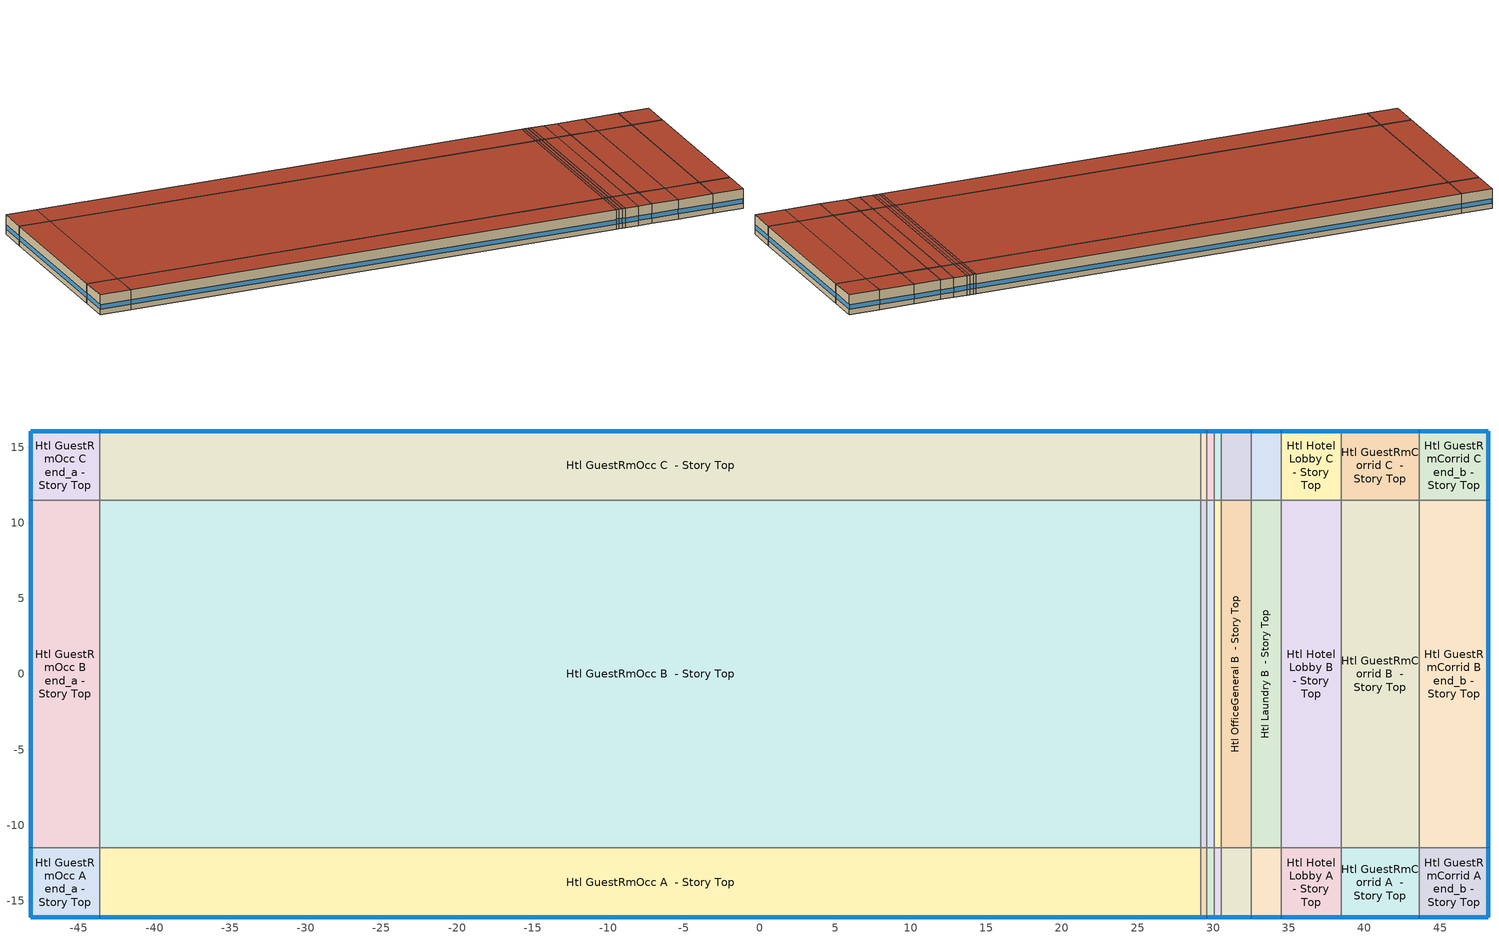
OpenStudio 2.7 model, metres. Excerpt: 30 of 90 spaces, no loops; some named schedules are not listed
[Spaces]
Htl GuestRmOcc A end_a - Story Top
 floor adiabatic (DEER Carpeted 6in Slab Floor): -48.2,-16.07 -48.2,-11.5 -43.63,-11.5 -43.63,-16.07 z14.48
 wall outside: -48.2,-11.5 -48.2,-16.07 -43.63,-16.07 z14.48:17.37
 wall to Htl GuestRmOcc B end_a - Story Top: -43.63,-11.5 -48.2,-11.5 z14.48:17.37
 wall to Htl GuestRmOcc A  - Story Top: -43.63,-16.07 -43.63,-11.5 z14.48:17.37
 window: -48.2,-11.52 -48.2,-16.04 / -48.18,-16.07 -43.66,-16.07 z15.24:15.91
 roof outside: -43.63,-16.07 -43.63,-11.5 -48.2,-11.5 -48.2,-16.07 z17.37
Htl GuestRmOcc B end_a - Story Top
 floor adiabatic (DEER Carpeted 6in Slab Floor): -48.2,-11.5 -48.2,11.5 -43.63,11.5 -43.63,-11.5 z14.48
 wall outside: -48.2,11.5 -48.2,-11.5 z14.48:17.37
 wall to Htl GuestRmOcc C end_a - Story Top: -43.63,11.5 -48.2,11.5 z14.48:17.37
 wall to Htl GuestRmOcc B  - Story Top: -43.63,-11.5 -43.63,11.5 z14.48:17.37
 window: -48.2,11.47 -48.2,-11.47 z15.24:15.91
 roof outside: -43.63,-11.5 -43.63,11.5 -48.2,11.5 -48.2,-11.5 z17.37
Htl GuestRmOcc C end_a - Story Top
 floor adiabatic (DEER Carpeted 6in Slab Floor): -48.2,11.5 -48.2,16.07 -43.63,16.07 -43.63,11.5 z14.48
 wall outside: -43.63,16.07 -48.2,16.07 -48.2,11.5 z14.48:17.37
 wall to Htl GuestRmOcc C  - Story Top: -43.63,11.5 -43.63,16.07 z14.48:17.37
 window: -43.66,16.07 -48.18,16.07 / -48.2,16.04 -48.2,11.52 z15.24:15.91
 roof outside: -43.63,11.5 -43.63,16.07 -48.2,16.07 -48.2,11.5 z17.37
Htl GuestRmOcc A  - Story Top
 floor adiabatic (DEER Carpeted 6in Slab Floor): -43.63,-16.07 -43.63,-11.5 29.19,-11.5 29.19,-16.07 z14.48
 wall outside: -43.63,-16.07 29.19,-16.07 z14.48:17.37
 wall to Htl GuestRmOcc B  - Story Top: 29.19,-11.5 -43.63,-11.5 z14.48:17.37
 wall to Htl Dining A  - Story Top: 29.19,-16.07 29.19,-11.5 z14.48:17.37
 window: -43.61,-16.07 29.17,-16.07 z15.24:15.91
 roof outside: 29.19,-16.07 29.19,-11.5 -43.63,-11.5 -43.63,-16.07 z17.37
Htl GuestRmOcc B  - Story Top
 floor adiabatic (DEER Carpeted 6in Slab Floor): -43.63,-11.5 -43.63,11.5 29.19,11.5 29.19,-11.5 z14.48
 wall to Htl GuestRmOcc C  - Story Top: 29.19,11.5 -43.63,11.5 z14.48:17.37
 wall to Htl Dining B  - Story Top: 29.19,-11.5 29.19,11.5 z14.48:17.37
 roof outside: 29.19,-11.5 29.19,11.5 -43.63,11.5 -43.63,-11.5 z17.37
Htl GuestRmOcc C  - Story Top
 floor adiabatic (DEER Carpeted 6in Slab Floor): -43.63,11.5 -43.63,16.07 29.19,16.07 29.19,11.5 z14.48
 wall outside: 29.19,16.07 -43.63,16.07 z14.48:17.37
 wall to Htl Dining C  - Story Top: 29.19,11.5 29.19,16.07 z14.48:17.37
 window: 29.17,16.07 -43.61,16.07 z15.24:15.91
 roof outside: 29.19,11.5 29.19,16.07 -43.63,16.07 -43.63,11.5 z17.37
Htl Dining A  - Story Top
 floor adiabatic (DEER Carpeted 6in Slab Floor): 29.19,-16.07 29.19,-11.5 29.58,-11.5 29.58,-16.07 z14.48
 wall outside: 29.19,-16.07 29.58,-16.07 z14.48:17.37
 wall to Htl Dining B  - Story Top: 29.58,-11.5 29.19,-11.5 z14.48:17.37
 wall to Htl BarCasino A  - Story Top: 29.58,-16.07 29.58,-11.5 z14.48:17.37
 window: 29.22,-16.07 29.55,-16.07 z15.24:16.01
 roof outside: 29.58,-16.07 29.58,-11.5 29.19,-11.5 29.19,-16.07 z17.37
Htl Dining B  - Story Top
 floor adiabatic (DEER Carpeted 6in Slab Floor): 29.19,-11.5 29.19,11.5 29.58,11.5 29.58,-11.5 z14.48
 wall to Htl Dining C  - Story Top: 29.58,11.5 29.19,11.5 z14.48:17.37
 wall to Htl BarCasino B  - Story Top: 29.58,-11.5 29.58,11.5 z14.48:17.37
 roof outside: 29.58,-11.5 29.58,11.5 29.19,11.5 29.19,-11.5 z17.37
Htl Dining C  - Story Top
 floor adiabatic (DEER Carpeted 6in Slab Floor): 29.19,11.5 29.19,16.07 29.58,16.07 29.58,11.5 z14.48
 wall outside: 29.58,16.07 29.19,16.07 z14.48:17.37
 wall to Htl BarCasino C  - Story Top: 29.58,11.5 29.58,16.07 z14.48:17.37
 window: 29.55,16.07 29.22,16.07 z15.24:16.01
 roof outside: 29.58,11.5 29.58,16.07 29.19,16.07 29.19,11.5 z17.37
Htl BarCasino A  - Story Top
 floor adiabatic (DEER Carpeted 6in Slab Floor): 29.58,-16.07 29.58,-11.5 30.06,-11.5 30.06,-16.07 z14.48
 wall outside: 29.58,-16.07 30.06,-16.07 z14.48:17.37
 wall to Htl BarCasino B  - Story Top: 30.06,-11.5 29.58,-11.5 z14.48:17.37
 wall to Htl Kitchen A  - Story Top: 30.06,-16.07 30.06,-11.5 z14.48:17.37
 window: 29.6,-16.07 30.03,-16.07 z15.24:15.98
 roof outside: 30.06,-16.07 30.06,-11.5 29.58,-11.5 29.58,-16.07 z17.37
Htl BarCasino B  - Story Top
 floor adiabatic (DEER Carpeted 6in Slab Floor): 29.58,-11.5 29.58,11.5 30.06,11.5 30.06,-11.5 z14.48
 wall to Htl BarCasino C  - Story Top: 30.06,11.5 29.58,11.5 z14.48:17.37
 wall to Htl Kitchen B  - Story Top: 30.06,-11.5 30.06,11.5 z14.48:17.37
 roof outside: 30.06,-11.5 30.06,11.5 29.58,11.5 29.58,-11.5 z17.37
Htl BarCasino C  - Story Top
 floor adiabatic (DEER Carpeted 6in Slab Floor): 29.58,11.5 29.58,16.07 30.06,16.07 30.06,11.5 z14.48
 wall outside: 30.06,16.07 29.58,16.07 z14.48:17.37
 wall to Htl Kitchen C  - Story Top: 30.06,11.5 30.06,16.07 z14.48:17.37
 window: 30.03,16.07 29.6,16.07 z15.24:15.98
 roof outside: 30.06,11.5 30.06,16.07 29.58,16.07 29.58,11.5 z17.37
Htl Kitchen A  - Story Top
 floor adiabatic (DEER Carpeted 6in Slab Floor): 30.06,-16.07 30.06,-11.5 30.54,-11.5 30.54,-16.07 z14.48
 wall outside: 30.06,-16.07 30.54,-16.07 z14.48:17.37
 wall to Htl Kitchen B  - Story Top: 30.54,-11.5 30.06,-11.5 z14.48:17.37
 wall to Htl OfficeGeneral A  - Story Top: 30.54,-16.07 30.54,-11.5 z14.48:17.37
 window: 30.08,-16.07 30.52,-16.07 z15.24:15.98
 roof outside: 30.54,-16.07 30.54,-11.5 30.06,-11.5 30.06,-16.07 z17.37
Htl Kitchen B  - Story Top
 floor adiabatic (DEER Carpeted 6in Slab Floor): 30.06,-11.5 30.06,11.5 30.54,11.5 30.54,-11.5 z14.48
 wall to Htl Kitchen C  - Story Top: 30.54,11.5 30.06,11.5 z14.48:17.37
 wall to Htl OfficeGeneral B  - Story Top: 30.54,-11.5 30.54,11.5 z14.48:17.37
 roof outside: 30.54,-11.5 30.54,11.5 30.06,11.5 30.06,-11.5 z17.37
Htl Kitchen C  - Story Top
 floor adiabatic (DEER Carpeted 6in Slab Floor): 30.06,11.5 30.06,16.07 30.54,16.07 30.54,11.5 z14.48
 wall outside: 30.54,16.07 30.06,16.07 z14.48:17.37
 wall to Htl OfficeGeneral C  - Story Top: 30.54,11.5 30.54,16.07 z14.48:17.37
 window: 30.52,16.07 30.08,16.07 z15.24:15.98
 roof outside: 30.54,11.5 30.54,16.07 30.06,16.07 30.06,11.5 z17.37
Htl OfficeGeneral A  - Story Top
 floor adiabatic (DEER Carpeted 6in Slab Floor): 30.54,-16.07 30.54,-11.5 32.52,-11.5 32.52,-16.07 z14.48
 wall outside: 30.54,-16.07 32.52,-16.07 z14.48:17.37
 wall to Htl OfficeGeneral B  - Story Top: 32.52,-11.5 30.54,-11.5 z14.48:17.37
 wall to Htl Laundry A  - Story Top: 32.52,-16.07 32.52,-11.5 z14.48:17.37
 window: 30.57,-16.07 32.49,-16.07 z15.24:15.92
 roof outside: 32.52,-16.07 32.52,-11.5 30.54,-11.5 30.54,-16.07 z17.37
Htl OfficeGeneral B  - Story Top
 floor adiabatic (DEER Carpeted 6in Slab Floor): 30.54,-11.5 30.54,11.5 32.52,11.5 32.52,-11.5 z14.48
 wall to Htl OfficeGeneral C  - Story Top: 32.52,11.5 30.54,11.5 z14.48:17.37
 wall to Htl Laundry B  - Story Top: 32.52,-11.5 32.52,11.5 z14.48:17.37
 roof outside: 32.52,-11.5 32.52,11.5 30.54,11.5 30.54,-11.5 z17.37
Htl OfficeGeneral C  - Story Top
 floor adiabatic (DEER Carpeted 6in Slab Floor): 30.54,11.5 30.54,16.07 32.52,16.07 32.52,11.5 z14.48
 wall outside: 32.52,16.07 30.54,16.07 z14.48:17.37
 wall to Htl Laundry C  - Story Top: 32.52,11.5 32.52,16.07 z14.48:17.37
 window: 32.49,16.07 30.57,16.07 z15.24:15.92
 roof outside: 32.52,11.5 32.52,16.07 30.54,16.07 30.54,11.5 z17.37
Htl Laundry A  - Story Top
 floor adiabatic (DEER Carpeted 6in Slab Floor): 32.52,-16.07 32.52,-11.5 34.49,-11.5 34.49,-16.07 z14.48
 wall outside: 32.52,-16.07 34.49,-16.07 z14.48:17.37
 wall to Htl Laundry B  - Story Top: 34.49,-11.5 32.52,-11.5 z14.48:17.37
 wall to Htl HotelLobby A  - Story Top: 34.49,-16.07 34.49,-11.5 z14.48:17.37
 window: 32.54,-16.07 34.47,-16.07 z15.24:15.92
 roof outside: 34.49,-16.07 34.49,-11.5 32.52,-11.5 32.52,-16.07 z17.37
Htl Laundry B  - Story Top
 floor adiabatic (DEER Carpeted 6in Slab Floor): 32.52,-11.5 32.52,11.5 34.49,11.5 34.49,-11.5 z14.48
 wall to Htl Laundry C  - Story Top: 34.49,11.5 32.52,11.5 z14.48:17.37
 wall to Htl HotelLobby B  - Story Top: 34.49,-11.5 34.49,11.5 z14.48:17.37
 roof outside: 34.49,-11.5 34.49,11.5 32.52,11.5 32.52,-11.5 z17.37
Htl Laundry C  - Story Top
 floor adiabatic (DEER Carpeted 6in Slab Floor): 32.52,11.5 32.52,16.07 34.49,16.07 34.49,11.5 z14.48
 wall outside: 34.49,16.07 32.52,16.07 z14.48:17.37
 wall to Htl HotelLobby C  - Story Top: 34.49,11.5 34.49,16.07 z14.48:17.37
 window: 34.47,16.07 32.54,16.07 z15.24:15.92
 roof outside: 34.49,11.5 34.49,16.07 32.52,16.07 32.52,11.5 z17.37
Htl HotelLobby A  - Story Top
 floor adiabatic (DEER Carpeted 6in Slab Floor): 34.49,-16.07 34.49,-11.5 38.46,-11.5 38.46,-16.07 z14.48
 wall outside: 34.49,-16.07 38.46,-16.07 z14.48:17.37
 wall to Htl HotelLobby B  - Story Top: 38.46,-11.5 34.49,-11.5 z14.48:17.37
 wall to Htl GuestRmCorrid A  - Story Top: 38.46,-16.07 38.46,-11.5 z14.48:17.37
 window: 34.52,-16.07 38.43,-16.07 z15.24:15.91
 roof outside: 38.46,-16.07 38.46,-11.5 34.49,-11.5 34.49,-16.07 z17.37
Htl HotelLobby B  - Story Top
 floor adiabatic (DEER Carpeted 6in Slab Floor): 34.49,-11.5 34.49,11.5 38.46,11.5 38.46,-11.5 z14.48
 wall to Htl HotelLobby C  - Story Top: 38.46,11.5 34.49,11.5 z14.48:17.37
 wall to Htl GuestRmCorrid B  - Story Top: 38.46,-11.5 38.46,11.5 z14.48:17.37
 roof outside: 38.46,-11.5 38.46,11.5 34.49,11.5 34.49,-11.5 z17.37
Htl HotelLobby C  - Story Top
 floor adiabatic (DEER Carpeted 6in Slab Floor): 34.49,11.5 34.49,16.07 38.46,16.07 38.46,11.5 z14.48
 wall outside: 38.46,16.07 34.49,16.07 z14.48:17.37
 wall to Htl GuestRmCorrid C  - Story Top: 38.46,11.5 38.46,16.07 z14.48:17.37
 window: 38.43,16.07 34.52,16.07 z15.24:15.91
 roof outside: 38.46,11.5 38.46,16.07 34.49,16.07 34.49,11.5 z17.37
Htl GuestRmCorrid A  - Story Top
 floor adiabatic (DEER Carpeted 6in Slab Floor): 38.46,-16.07 38.46,-11.5 43.63,-11.5 43.63,-16.07 z14.48
 wall outside: 38.46,-16.07 43.63,-16.07 z14.48:17.37
 wall to Htl GuestRmCorrid B  - Story Top: 43.63,-11.5 38.46,-11.5 z14.48:17.37
 wall to Htl GuestRmCorrid A end_b - Story Top: 43.63,-16.07 43.63,-11.5 z14.48:17.37
 window: 38.48,-16.07 43.61,-16.07 z15.24:15.91
 roof outside: 43.63,-16.07 43.63,-11.5 38.46,-11.5 38.46,-16.07 z17.37
Htl GuestRmCorrid B  - Story Top
 floor adiabatic (DEER Carpeted 6in Slab Floor): 38.46,-11.5 38.46,11.5 43.63,11.5 43.63,-11.5 z14.48
 wall to Htl GuestRmCorrid C  - Story Top: 43.63,11.5 38.46,11.5 z14.48:17.37
 wall to Htl GuestRmCorrid B end_b - Story Top: 43.63,-11.5 43.63,11.5 z14.48:17.37
 roof outside: 43.63,-11.5 43.63,11.5 38.46,11.5 38.46,-11.5 z17.37
Htl GuestRmCorrid C  - Story Top
 floor adiabatic (DEER Carpeted 6in Slab Floor): 38.46,11.5 38.46,16.07 43.63,16.07 43.63,11.5 z14.48
 wall outside: 43.63,16.07 38.46,16.07 z14.48:17.37
 wall to Htl GuestRmCorrid C end_b - Story Top: 43.63,11.5 43.63,16.07 z14.48:17.37
 window: 43.61,16.07 38.48,16.07 z15.24:15.91
 roof outside: 43.63,11.5 43.63,16.07 38.46,16.07 38.46,11.5 z17.37
Htl GuestRmCorrid A end_b - Story Top
 floor adiabatic (DEER Carpeted 6in Slab Floor): 43.63,-16.07 43.63,-11.5 48.2,-11.5 48.2,-16.07 z14.48
 wall outside: 43.63,-16.07 48.2,-16.07 48.2,-11.5 z14.48:17.37
 wall to Htl GuestRmCorrid B end_b - Story Top: 48.2,-11.5 43.63,-11.5 z14.48:17.37
 window: 48.2,-16.04 48.2,-11.52 / 43.66,-16.07 48.18,-16.07 z15.24:15.91
 roof outside: 48.2,-16.07 48.2,-11.5 43.63,-11.5 43.63,-16.07 z17.37
Htl GuestRmCorrid B end_b - Story Top
 floor adiabatic (DEER Carpeted 6in Slab Floor): 43.63,-11.5 43.63,11.5 48.2,11.5 48.2,-11.5 z14.48
 wall outside: 48.2,-11.5 48.2,11.5 z14.48:17.37
 wall to Htl GuestRmCorrid C end_b - Story Top: 48.2,11.5 43.63,11.5 z14.48:17.37
 window: 48.2,-11.47 48.2,11.47 z15.24:15.91
 roof outside: 48.2,-11.5 48.2,11.5 43.63,11.5 43.63,-11.5 z17.37
Htl GuestRmCorrid C end_b - Story Top
 floor adiabatic (DEER Carpeted 6in Slab Floor): 43.63,11.5 43.63,16.07 48.2,16.07 48.2,11.5 z14.48
 wall outside: 48.2,11.5 48.2,16.07 43.63,16.07 z14.48:17.37
 window: 48.18,16.07 43.66,16.07 / 48.2,11.52 48.2,16.04 z15.24:15.91
 roof outside: 48.2,11.5 48.2,16.07 43.63,16.07 43.63,11.5 z17.37
[Building]
DEER Pre-1975|Htl: Default Construction Set=Res DEER Pre-1975 - Htl - CEC T24-CEC6; Standards Building Type=Htl
[Site]
Site 1: Terrain=City
[ClimateZones]
Climate Zone Institution Name 1=CEC; Climate Zone Document Name 1=California Climate Zone Descriptions; Climate Zone Document Year 1=1995; Climate Zone Value 1=6; Climate Zone Institution Name 2=ASHRAE; Climate Zone Document Name 2=ANSI/ASHRAE Standard 169; Climate Zone Document Year 2=2006
[SizingPeriod:DesignDay] Barometric Pressure {Pa}=100977; Sky Clearness=0; Rain Indicator=0; Snow Indicator=0; Day of Month=21; Daylight Saving Time Indicator=0; Humidity Indicating Type=Wetbulb; Dry-Bulb Temperature Range Modifier Type=DefaultMultipliers
Name | Maximum Dry-Bulb Temperature {C} | Daily Dry-Bulb Temperature Range {deltaC} | Humidity Indicating Conditions at Maximum Dry-Bulb | Wind Speed {m/s} | Wind Direction {deg} | Month | Day Type | Solar Model Indicator | ASHRAE Taub | ASHRAE Taud
Houston Bush Intercontinental Ann Htg 99.6% Condns DB | -1.6 | 0 | -1.6 | 2.8 | 0 | 1 | WinterDesignDay | ASHRAEClearSky
Houston Bush Intercontinental Ann Clg .4% Condns DB=>MWB | 36 | 10.1 | 24.8 | 3.5 | 170 | 7 | SummerDesignDay | ASHRAETau | 0.499 | 1.97
[Site:GroundTemperature:BuildingSurface]
19.527, 19.502, 19.536, 19.598, 20.002, 21.64, 22.225, 22.375, 21.449, 20.121, 19.802, 19.633
[DefaultConstructionSet]
Res DEER Pre-1975 - Htl - CEC T24-CEC6: Default Exterior Surface Constructions=Default Surface Constructions 1; Default Interior Surface Constructions=Default Surface Constructions 2; Default Ground Contact Surface Constructions=Default Surface Constructions 3; Default Exterior SubSurface Constructions=Default Sub Surface Constructions 1; Default Interior SubSurface Constructions=Default Sub Surface Constructions 2; Interior Partition Construction=Typical Interior Partition
[DefaultSurfaceConstructions]
Name | Floor Construction | Wall Construction | Roof Ceiling Construction
Default Surface Constructions 1 | DEER Uncarpeted 6in Slab Floor | DEER Insulated Exterior Mass Wall R-3.51 | DEER Metal Framed Roof R-15.77
Default Surface Constructions 2 | DEER Carpeted 6in Slab Floor | Typical Interior Wall | DEER Carpeted 6in Slab Floor
Default Surface Constructions 3 | DEER Carpeted 6in Slab Floor | Typical Uninsulated Basement Mass Wall
[Construction]
DEER Uncarpeted 6in Slab Floor: Typical Insulation R-1.73, 6 in. Normalweight Concrete Floor
DEER Insulated Exterior Mass Wall R-3.51: 8 in. Concrete Block Wall, Typical Insulation R-1.73
DEER Metal Framed Roof R-15.77: Roof Membrane, Typical Insulation R-15.27, Metal Roof Surface
DEER Carpeted 6in Slab Floor: Typical Insulation, 6 in. Normalweight Concrete Floor, Typical Carpet Pad
Typical Interior Wall: G01 13mm gypsum board, G01 13mm gypsum board
Typical Uninsulated Basement Mass Wall: 8 in. Concrete Block Basement Wall
DEER Metal Framed Window U-1.23 SHGC 0.82: Simple Glazing U-1.23 SHGC 0.82
DEER Metal Framed Window U-1.23 SHGC 0.82 1: Simple Glazing U-1.23 SHGC 0.82 1
Typical Uninsulated Swinging Door: Typical Insulation
U 0.98 SHGC 0.68 Sgl Ref-B-H Clr 6mm: REF B CLEAR HI 6MM
Typical Insulated Metal Door: F08 Metal surface, Typical Insulation
DEER Skylight U-1.31 SHGC 0.61: Simple Glazing U-1.23 SHGC 0.61
Typical Interior Window: Clear 3mm
Typical Interior Door; Typical Interior Partition: G05 25mm wood
[Material:NoMass] Roughness=Smooth; Thermal Absorptance=0.9; Solar Absorptance=0.7
Name | Thermal Resistance {m2-K/W} | Visible Absorptance
Typical Insulation R-1.73 | 0.305336 | 0.7
Typical Insulation R-15.27 | 2.68843 | 0.7
Typical Insulation | 0.0282222 | 0.7
Typical Carpet Pad | 0.21648 | 0.8
[Material] Thermal Absorptance=0.9
Name | Roughness | Thickness {m} | Conductivity {W/m-K} | Density {kg/m3} | Specific Heat {J/kg-K} | Solar Absorptance | Visible Absorptance
6 in. Normalweight Concrete Floor | MediumRough | 0.1524 | 2.31 | 2322 | 832 | 0.7 | 0.7
8 in. Concrete Block Wall | MediumRough | 0.2032 | 0.72 | 800 | 832 | 0.7 | 0.7
Roof Membrane | VeryRough | 0.0095 | 0.16 | 1121.29 | 1460 | 0.7 | 0.7
Metal Roof Surface; F08 Metal surface | Smooth | 0.0008 | 45.28 | 7824 | 500 | 0.7 | 0.7
G01 13mm gypsum board | Smooth | 0.0127 | 0.160031 | 800.001 | 1090.73 | 0.7 | 0.5
8 in. Concrete Block Basement Wall | MediumRough | 0.2032 | 1.326 | 1842 | 912 | 0.7 | 0.7
G05 25mm wood | MediumSmooth | 0.0254 | 0.15 | 608 | 1630 | 0.5 | 0.5
[DefaultSubSurfaceConstructions]
Name | Fixed Window Construction | Operable Window Construction | Door Construction | Glass Door Construction | Overhead Door Construction | Skylight Construction | Tubular Daylight Dome Construction | Tubular Daylight Diffuser Construction
Default Sub Surface Constructions 1 | DEER Metal Framed Window U-1.23 SHGC 0.82 | DEER Metal Framed Window U-1.23 SHGC 0.82 1 | Typical Uninsulated Swinging Door | U 0.98 SHGC 0.68 Sgl Ref-B-H Clr 6mm | Typical Insulated Metal Door | DEER Skylight U-1.31 SHGC 0.61 | Typical Interior Window | Typical Interior Window
Default Sub Surface Constructions 2 | Typical Interior Window | Typical Interior Window | Typical Interior Door
[WindowMaterial:SimpleGlazingSystem] Visible Transmittance=0.25
Name | U-Factor {W/m2-K} | Solar Heat Gain Coefficient
Simple Glazing U-1.23 SHGC 0.82; Simple Glazing U-1.23 SHGC 0.82 1 | 6.98426 | 0.82
Simple Glazing U-1.23 SHGC 0.61 | 7 | 0.61
[WindowMaterial:Glazing] Optical Data Type=SpectralAverage; Infrared Transmittance at Normal Incidence=0; Front Side Infrared Hemispherical Emissivity=0.84; Conductivity {W/m-K}=0.9; Dirt Correction Factor for Solar and Visible Transmittance=1; Solar Diffusing=No
Name | Thickness {m} | Solar Transmittance at Normal Incidence | Front Side Solar Reflectance at Normal Incidence | Back Side Solar Reflectance at Normal Incidence | Visible Transmittance at Normal Incidence | Front Side Visible Reflectance at Normal Incidence | Back Side Visible Reflectance at Normal Incidence | Back Side Infrared Hemispherical Emissivity
REF B CLEAR HI 6MM | 0.006 | 0.24 | 0.16 | 0.32 | 0.3 | 0.16 | 0.29 | 0.6
Clear 3mm | 0.003 | 0.837 | 0.075 | 0.075 | 0.898 | 0.081 | 0.081 | 0.84
[SpaceType] Standards Building Type=Htl
Name | Default Schedule Set | Design Specification Outdoor Air Object | Standards Space Type
Htl Dining - DEER Pre-1975 | Htl Dining Schedule Set | Htl Dining Ventilation | Dining
Htl BarCasino - DEER Pre-1975 | Htl BarCasino Schedule Set | Htl BarCasino Ventilation | BarCasino
Htl HotelLobby - DEER Pre-1975 | Htl HotelLobby Schedule Set | Htl HotelLobby Ventilation | HotelLobby
Htl OfficeGeneral - DEER Pre-1975 | Htl OfficeGeneral Schedule Set | Htl OfficeGeneral Ventilation | OfficeGeneral
Htl GuestRmCorrid - DEER Pre-1975 | Htl GuestRmCorrid Schedule Set | Htl GuestRmCorrid Ventilation | GuestRmCorrid
Htl Laundry - DEER Pre-1975 | Htl Laundry Schedule Set | Htl Laundry Ventilation | Laundry
Htl GuestRmOcc - DEER Pre-1975 | Htl GuestRmOcc Schedule Set | Htl GuestRmOcc Ventilation | GuestRmOcc
Htl Kitchen - DEER Pre-1975 | Htl Kitchen Schedule Set | Htl Kitchen Ventilation | Kitchen
[BuildingStory]
Story Top: Nominal Z Coordinate {m}=14.478; Nominal Floor to Floor Height {m}=2.8956
[Space] Building Story=Story Top
Name | Space Type | Thermal Zone
Htl GuestRmOcc A end_a - Story Top | Htl GuestRmOcc - DEER Pre-1975 | Zone Htl GuestRmOcc A end_a - Story Top
Htl GuestRmOcc B end_a - Story Top | Htl GuestRmOcc - DEER Pre-1975 | Zone Htl GuestRmOcc B end_a - Story Top
Htl GuestRmOcc C end_a - Story Top | Htl GuestRmOcc - DEER Pre-1975 | Zone Htl GuestRmOcc C end_a - Story Top
Htl GuestRmOcc A  - Story Top | Htl GuestRmOcc - DEER Pre-1975 | Zone Htl GuestRmOcc A  - Story Top
Htl GuestRmOcc B  - Story Top | Htl GuestRmOcc - DEER Pre-1975 | Zone Htl GuestRmOcc B  - Story Top
Htl GuestRmOcc C  - Story Top | Htl GuestRmOcc - DEER Pre-1975 | Zone Htl GuestRmOcc C  - Story Top
Htl Dining A  - Story Top | Htl Dining - DEER Pre-1975 | Zone Htl Dining A  - Story Top
Htl Dining B  - Story Top | Htl Dining - DEER Pre-1975 | Zone Htl Dining B  - Story Top
Htl Dining C  - Story Top | Htl Dining - DEER Pre-1975 | Zone Htl Dining C  - Story Top
Htl BarCasino A  - Story Top | Htl BarCasino - DEER Pre-1975 | Zone Htl BarCasino A  - Story Top
Htl BarCasino B  - Story Top | Htl BarCasino - DEER Pre-1975 | Zone Htl BarCasino B  - Story Top
Htl BarCasino C  - Story Top | Htl BarCasino - DEER Pre-1975 | Zone Htl BarCasino C  - Story Top
Htl Kitchen A  - Story Top | Htl Kitchen - DEER Pre-1975 | Zone Htl Kitchen A  - Story Top
Htl Kitchen B  - Story Top | Htl Kitchen - DEER Pre-1975 | Zone Htl Kitchen B  - Story Top
Htl Kitchen C  - Story Top | Htl Kitchen - DEER Pre-1975 | Zone Htl Kitchen C  - Story Top
Htl OfficeGeneral A  - Story Top | Htl OfficeGeneral - DEER Pre-1975 | Zone Htl OfficeGeneral A  - Story Top
Htl OfficeGeneral B  - Story Top | Htl OfficeGeneral - DEER Pre-1975 | Zone Htl OfficeGeneral B  - Story Top
Htl OfficeGeneral C  - Story Top | Htl OfficeGeneral - DEER Pre-1975 | Zone Htl OfficeGeneral C  - Story Top
Htl Laundry A  - Story Top | Htl Laundry - DEER Pre-1975 | Zone Htl Laundry A  - Story Top
Htl Laundry B  - Story Top | Htl Laundry - DEER Pre-1975 | Zone Htl Laundry B  - Story Top
Htl Laundry C  - Story Top | Htl Laundry - DEER Pre-1975 | Zone Htl Laundry C  - Story Top
Htl HotelLobby A  - Story Top | Htl HotelLobby - DEER Pre-1975 | Zone Htl HotelLobby A  - Story Top
Htl HotelLobby B  - Story Top | Htl HotelLobby - DEER Pre-1975 | Zone Htl HotelLobby B  - Story Top
Htl HotelLobby C  - Story Top | Htl HotelLobby - DEER Pre-1975 | Zone Htl HotelLobby C  - Story Top
Htl GuestRmCorrid A  - Story Top | Htl GuestRmCorrid - DEER Pre-1975 | Zone Htl GuestRmCorrid A  - Story Top
Htl GuestRmCorrid B  - Story Top | Htl GuestRmCorrid - DEER Pre-1975 | Zone Htl GuestRmCorrid B  - Story Top
Htl GuestRmCorrid C  - Story Top | Htl GuestRmCorrid - DEER Pre-1975 | Zone Htl GuestRmCorrid C  - Story Top
Htl GuestRmCorrid A end_b - Story Top | Htl GuestRmCorrid - DEER Pre-1975 | Zone Htl GuestRmCorrid A end_b - Story Top
Htl GuestRmCorrid B end_b - Story Top | Htl GuestRmCorrid - DEER Pre-1975 | Zone Htl GuestRmCorrid B end_b - Story Top
Htl GuestRmCorrid C end_b - Story Top | Htl GuestRmCorrid - DEER Pre-1975 | Zone Htl GuestRmCorrid C end_b - Story Top
[ThermalZone] Multiplier=1; Use Ideal Air Loads=No
Name | Thermostat
Zone Htl GuestRmOcc A end_a - Story Top | Htl GuestRmOcc - DEER Pre-1975 Thermostat 6
Zone Htl GuestRmOcc B end_a - Story Top | Htl GuestRmOcc - DEER Pre-1975 Thermostat 14
Zone Htl GuestRmOcc C end_a - Story Top | Htl GuestRmOcc - DEER Pre-1975 Thermostat 15
Zone Htl GuestRmOcc A  - Story Top | Htl GuestRmOcc - DEER Pre-1975 Thermostat 16
Zone Htl GuestRmOcc B  - Story Top | Htl GuestRmOcc - DEER Pre-1975 Thermostat 13
Zone Htl GuestRmOcc C  - Story Top | Htl GuestRmOcc - DEER Pre-1975 Thermostat 17
Zone Htl Dining A  - Story Top | Htl Dining - DEER Pre-1975 Thermostat 6
Zone Htl Dining B  - Story Top | Htl Dining - DEER Pre-1975 Thermostat 7
Zone Htl Dining C  - Story Top | Htl Dining - DEER Pre-1975 Thermostat 8
Zone Htl BarCasino A  - Story Top | Htl BarCasino - DEER Pre-1975 Thermostat 7
Zone Htl BarCasino B  - Story Top | Htl BarCasino - DEER Pre-1975 Thermostat 6
Zone Htl BarCasino C  - Story Top | Htl BarCasino - DEER Pre-1975 Thermostat 8
Zone Htl Kitchen A  - Story Top | Htl Kitchen - DEER Pre-1975 Thermostat 6
Zone Htl Kitchen B  - Story Top | Htl Kitchen - DEER Pre-1975 Thermostat 7
Zone Htl Kitchen C  - Story Top | Htl Kitchen - DEER Pre-1975 Thermostat 8
Zone Htl OfficeGeneral A  - Story Top | Htl OfficeGeneral - DEER Pre-1975 Thermostat 7
Zone Htl OfficeGeneral B  - Story Top | Htl OfficeGeneral - DEER Pre-1975 Thermostat
Zone Htl OfficeGeneral C  - Story Top | Htl OfficeGeneral - DEER Pre-1975 Thermostat 8
Zone Htl Laundry A  - Story Top | Htl Laundry - DEER Pre-1975 Thermostat 4
Zone Htl Laundry B  - Story Top | Htl Laundry - DEER Pre-1975 Thermostat 7
Zone Htl Laundry C  - Story Top | Htl Laundry - DEER Pre-1975 Thermostat 8
Zone Htl HotelLobby A  - Story Top | Htl HotelLobby - DEER Pre-1975 Thermostat 7
Zone Htl HotelLobby B  - Story Top | Htl HotelLobby - DEER Pre-1975 Thermostat 5
Zone Htl HotelLobby C  - Story Top | Htl HotelLobby - DEER Pre-1975 Thermostat 8
Zone Htl GuestRmCorrid A  - Story Top | Htl GuestRmCorrid - DEER Pre-1975 Thermostat 12
Zone Htl GuestRmCorrid B  - Story Top | Htl GuestRmCorrid - DEER Pre-1975 Thermostat 13
Zone Htl GuestRmCorrid C  - Story Top | Htl GuestRmCorrid - DEER Pre-1975 Thermostat 14
Zone Htl GuestRmCorrid A end_b - Story Top | Htl GuestRmCorrid - DEER Pre-1975 Thermostat 15
Zone Htl GuestRmCorrid B end_b - Story Top | Htl GuestRmCorrid - DEER Pre-1975 Thermostat 16
Zone Htl GuestRmCorrid C end_b - Story Top | Htl GuestRmCorrid - DEER Pre-1975 Thermostat 17
[People:Definition] Number of People Calculation Method=People/Area; Fraction Radiant=0.3
Name | People per Space Floor Area {person/m2}
Htl BarCasino People Definition; Htl Dining People Definition | 0.477918
Htl HotelLobby People Definition; Htl GuestRmCorrid People Definition; Htl Laundry People Definition | 0.0721182
Htl OfficeGeneral People Definition | 0.0473612
Htl Kitchen People Definition; Htl GuestRmOcc People Definition | 0.0355209
[People] Work Efficiency Schedule=Work Efficiency Schedule; Clothing Insulation Schedule=Clothing Schedule; Air Velocity Schedule=Air Velocity Schedule; Multiplier=1
Name | People Definition | Space or SpaceType
Htl BarCasino People | Htl BarCasino People Definition | Htl BarCasino - DEER Pre-1975
Htl Dining People | Htl Dining People Definition | Htl Dining - DEER Pre-1975
Htl HotelLobby People | Htl HotelLobby People Definition | Htl HotelLobby - DEER Pre-1975
Htl GuestRmCorrid People | Htl GuestRmCorrid People Definition | Htl GuestRmCorrid - DEER Pre-1975
Htl OfficeGeneral People | Htl OfficeGeneral People Definition | Htl OfficeGeneral - DEER Pre-1975
Htl Laundry People | Htl Laundry People Definition | Htl Laundry - DEER Pre-1975
Htl Kitchen People | Htl Kitchen People Definition | Htl Kitchen - DEER Pre-1975
Htl GuestRmOcc People | Htl GuestRmOcc People Definition | Htl GuestRmOcc - DEER Pre-1975
[Lights:Definition] Design Level Calculation Method=Watts/Area
Name | Watts per Space Floor Area {W/m2}
Htl BarCasino Lights Definition | 11.8403
Htl Dining Lights Definition; Htl Laundry Lights Definition | 16.1459
Htl HotelLobby Lights Definition | 19.375
Htl GuestRmCorrid Lights Definition; Htl GuestRmOcc Lights Definition | 8.61113
Htl OfficeGeneral Lights Definition | 13.9931
Htl Kitchen Lights Definition | 18.2986
[Lights] Fraction Replaceable=0
Name | Lights Definition | Space or SpaceType
Htl BarCasino Lights | Htl BarCasino Lights Definition | Htl BarCasino - DEER Pre-1975
Htl Dining Lights | Htl Dining Lights Definition | Htl Dining - DEER Pre-1975
Htl HotelLobby Lights | Htl HotelLobby Lights Definition | Htl HotelLobby - DEER Pre-1975
Htl GuestRmCorrid Lights | Htl GuestRmCorrid Lights Definition | Htl GuestRmCorrid - DEER Pre-1975
Htl OfficeGeneral Lights | Htl OfficeGeneral Lights Definition | Htl OfficeGeneral - DEER Pre-1975
Htl Laundry Lights | Htl Laundry Lights Definition | Htl Laundry - DEER Pre-1975
Htl Kitchen Lights | Htl Kitchen Lights Definition | Htl Kitchen - DEER Pre-1975
Htl GuestRmOcc Lights | Htl GuestRmOcc Lights Definition | Htl GuestRmOcc - DEER Pre-1975
[ElectricEquipment:Definition] Design Level Calculation Method=Watts/Area
Name | Watts per Space Floor Area {W/m2} | Fraction Radiant
Htl BarCasino Elec Equip Definition | 12.3785 | 0.5
Htl Dining Elec Equip Definition; Htl HotelLobby Elec Equip Definition; Htl GuestRmOcc Elec Equip Definition | 6.18925 | 0.5
Htl GuestRmCorrid Elec Equip Definition | 2.15278 | 0.5
Htl OfficeGeneral Elec Equip Definition | 18.5677 | 0.5
Htl Laundry Elec Equip Definition | 37.1355 | 0.5
Htl Kitchen Elec Equip Definition | 58.6633 | 1
[ElectricEquipment]
Name | Electric Equipment Definition | Space or SpaceType
Htl BarCasino Elec Equip | Htl BarCasino Elec Equip Definition | Htl BarCasino - DEER Pre-1975
Htl Dining Elec Equip | Htl Dining Elec Equip Definition | Htl Dining - DEER Pre-1975
Htl HotelLobby Elec Equip | Htl HotelLobby Elec Equip Definition | Htl HotelLobby - DEER Pre-1975
Htl GuestRmCorrid Elec Equip | Htl GuestRmCorrid Elec Equip Definition | Htl GuestRmCorrid - DEER Pre-1975
Htl OfficeGeneral Elec Equip | Htl OfficeGeneral Elec Equip Definition | Htl OfficeGeneral - DEER Pre-1975
Htl Laundry Elec Equip | Htl Laundry Elec Equip Definition | Htl Laundry - DEER Pre-1975
Htl Kitchen Elec Equip | Htl Kitchen Elec Equip Definition | Htl Kitchen - DEER Pre-1975
Htl GuestRmOcc Elec Equip | Htl GuestRmOcc Elec Equip Definition | Htl GuestRmOcc - DEER Pre-1975
[DesignSpecification:OutdoorAir] Outdoor Air Method=Sum
Name | Outdoor Air Flow per Floor Area {m3/s-m2}
Htl BarCasino Ventilation | 0.0067564
Htl Dining Ventilation | 0.0045212
Htl HotelLobby Ventilation; Htl GuestRmOcc Ventilation | 0.000508
Htl GuestRmCorrid Ventilation; Htl Kitchen Ventilation | 0.000254
Htl OfficeGeneral Ventilation | 0.0004572
Htl Laundry Ventilation | 0.0008636
[DefaultScheduleSet] Infiltration Schedule=D_Htl_All_C_Inf_Yr
Name | Number of People Schedule | People Activity Level Schedule | Lighting Schedule | Electric Equipment Schedule
Htl BarCasino Schedule Set | D_Htl_Din_Occup_Yr | DEER Activity 161W/person | D17_Htl_Bar_LF_Yr | D_Htl_Din_Misc_Yr
Htl Dining Schedule Set | D_Htl_Din_Occup_Yr | DEER Activity 161W/person | D17_Htl_Din_LF_Yr | D_Htl_Din_Misc_Yr
Htl HotelLobby Schedule Set | D_Htl_Lob_Occup_Yr | DEER Activity 147W/person | D17_Htl_HotLob_LF_Yr | D_Htl_Lob_Misc_Yr
Htl GuestRmCorrid Schedule Set | D_Htl_GRmCi_Occup_Yr | DEER Activity 147W/person | D17_Htl_GRmCi_LF_Yr | D_Htl_GRmCi_Misc_Yr
Htl OfficeGeneral Schedule Set | D_Htl_OffGen_Occup_Yr | DEER Activity 132W/person | D17_Htl_OffGen_LF_Yr | D_Htl_OffGen_Misc_Yr
Htl Laundry Schedule Set | D_Htl_FacMnt_Occup_Yr | DEER Activity 147W/person | D17_Htl_Laun_LF_Yr | D_Htl_FacMnt_Misc_Yr
Htl Kitchen Schedule Set | D_Htl_Ktchn_Occup_Yr | DEER Activity 220W/person | D17_Htl_Ktchn_LF_Yr | D_Htl_Ktchn_Misc_Yr
Htl GuestRmOcc Schedule Set | D_Htl_GRmO_Occup_Yr | DEER Activity 117W/person | D17_Htl_GRmO_LF_Yr | D_Htl_GRmO_Misc_Yr
[SpaceInfiltration:DesignFlowRate] Schedule=Always On Discrete; Design Flow Rate Calculation Method=Flow/ExteriorArea; Constant Term Coefficient=0; Temperature Term Coefficient=0; Velocity Term Coefficient=0.224; Velocity Squared Term Coefficient=0
Name | Space or SpaceType | Flow per Exterior Surface Area {m3/s-m2}
Htl BarCasino A  - Story Top Infiltration | Htl BarCasino A  - Story Top | 7.48524e-05
Htl BarCasino C  - Story Top Infiltration | Htl BarCasino C  - Story Top | 7.48524e-05
Htl Dining A  - Story Top Infiltration | Htl Dining A  - Story Top | 7.48524e-05
Htl Dining C  - Story Top Infiltration | Htl Dining C  - Story Top | 7.48524e-05
Htl GuestRmCorrid A  - Story Top Infiltration | Htl GuestRmCorrid A  - Story Top | 7.48524e-05
Htl GuestRmCorrid A end_b - Story Top Infiltration | Htl GuestRmCorrid A end_b - Story Top | 0.000107876
Htl GuestRmCorrid B end_b - Story Top Infiltration | Htl GuestRmCorrid B end_b - Story Top | 7.48524e-05
Htl GuestRmCorrid C  - Story Top Infiltration | Htl GuestRmCorrid C  - Story Top | 7.48524e-05
Htl GuestRmCorrid C end_b - Story Top Infiltration | Htl GuestRmCorrid C end_b - Story Top | 0.000107876
Htl GuestRmOcc A  - Story Top Infiltration | Htl GuestRmOcc A  - Story Top | 7.48524e-05
Htl GuestRmOcc A end_a - Story Top Infiltration | Htl GuestRmOcc A end_a - Story Top | 0.000107876
Htl GuestRmOcc B end_a - Story Top Infiltration | Htl GuestRmOcc B end_a - Story Top | 7.48524e-05
Htl GuestRmOcc C  - Story Top Infiltration | Htl GuestRmOcc C  - Story Top | 7.48524e-05
Htl GuestRmOcc C end_a - Story Top Infiltration | Htl GuestRmOcc C end_a - Story Top | 0.000107876
Htl HotelLobby A  - Story Top Infiltration | Htl HotelLobby A  - Story Top | 7.48524e-05
Htl HotelLobby C  - Story Top Infiltration | Htl HotelLobby C  - Story Top | 7.48524e-05
Htl Kitchen A  - Story Top Infiltration | Htl Kitchen A  - Story Top | 7.48524e-05
Htl Kitchen C  - Story Top Infiltration | Htl Kitchen C  - Story Top | 7.48524e-05
Htl Laundry A  - Story Top Infiltration | Htl Laundry A  - Story Top | 7.48524e-05
Htl Laundry C  - Story Top Infiltration | Htl Laundry C  - Story Top | 7.48524e-05
Htl OfficeGeneral A  - Story Top Infiltration | Htl OfficeGeneral A  - Story Top | 7.48524e-05
Htl OfficeGeneral C  - Story Top Infiltration | Htl OfficeGeneral C  - Story Top | 7.48524e-05
[Exterior:Lights:Definition]
Name | Design Level {W}
Parking Areas and Drives Def (W/ft^2) | 0.04
Building Facades Def (W/ft^2) | 0.25
Main Entries Def (W/ft) | 30
Other Doors Def (W/ft) | 25
Entry Canopies Def (W/ft^2) | 4
[Exterior:Lights] Schedule=Always On Discrete; Control Option=AstronomicalClock
Name | Exterior Lights Definition | Multiplier
Parking Areas and Drives | Parking Areas and Drives Def (W/ft^2) | 183662
Building Facades | Building Facades Def (W/ft^2) | 8012.73
Main Entries | Main Entries Def (W/ft) | 98.8333
Other Doors | Other Doors Def (W/ft) | 30.2789
Entry Canopies | Entry Canopies Def (W/ft^2) | 1620
[ThermostatSetpoint:DualSetpoint] Heating Setpoint Temperature Schedule=D_Htl_All_HTemp_Yr; Cooling Setpoint Temperature Schedule=D_Htl_All_CTemp_Yr
Htl BarCasino - DEER Pre-1975 Thermostat 6; Htl BarCasino - DEER Pre-1975 Thermostat 7; Htl BarCasino - DEER Pre-1975 Thermostat 8; Htl Dining - DEER Pre-1975 Thermostat 6; Htl Dining - DEER Pre-1975 Thermostat 7; Htl Dining - DEER Pre-1975 Thermostat 8; Htl HotelLobby - DEER Pre-1975 Thermostat 5; Htl HotelLobby - DEER Pre-1975 Thermostat 7; Htl HotelLobby - DEER Pre-1975 Thermostat 8; Htl GuestRmCorrid - DEER Pre-1975 Thermostat 12; Htl GuestRmCorrid - DEER Pre-1975 Thermostat 13; Htl GuestRmCorrid - DEER Pre-1975 Thermostat 14; Htl GuestRmCorrid - DEER Pre-1975 Thermostat 15; Htl GuestRmCorrid - DEER Pre-1975 Thermostat 16; Htl GuestRmCorrid - DEER Pre-1975 Thermostat 17; Htl OfficeGeneral - DEER Pre-1975 Thermostat; Htl OfficeGeneral - DEER Pre-1975 Thermostat 7; Htl OfficeGeneral - DEER Pre-1975 Thermostat 8; Htl Laundry - DEER Pre-1975 Thermostat 4; Htl Laundry - DEER Pre-1975 Thermostat 7; Htl Laundry - DEER Pre-1975 Thermostat 8; Htl Kitchen - DEER Pre-1975 Thermostat 6; Htl Kitchen - DEER Pre-1975 Thermostat 7; Htl Kitchen - DEER Pre-1975 Thermostat 8; Htl GuestRmOcc - DEER Pre-1975 Thermostat 6; Htl GuestRmOcc - DEER Pre-1975 Thermostat 13; Htl GuestRmOcc - DEER Pre-1975 Thermostat 14; Htl GuestRmOcc - DEER Pre-1975 Thermostat 15; Htl GuestRmOcc - DEER Pre-1975 Thermostat 16; Htl GuestRmOcc - DEER Pre-1975 Thermostat 17
[Schedule:Ruleset]
Name | Default Day Schedule | Summer Design Day Schedule | Winter Design Day Schedule
Clothing Schedule | Clothing Schedule Default Winter Clothes
Air Velocity Schedule | Air Velocity Schedule Default
Work Efficiency Schedule | Work Efficiency Schedule Default
D_Htl_Din_Occup_Yr | D_Htl_Din_Occup_Yr Default | D_Htl_Din_Occup_Yr Summer Design Day | D_Htl_Din_Occup_Yr Winter Design Day
DEER Activity 161W/person | DEER Activity 161W/person Default | DEER Activity 161W/person Summer Design Day | DEER Activity 161W/person Winter Design Day
D17_Htl_Bar_LF_Yr | D17_Htl_Bar_LF_Yr Default | D17_Htl_Bar_LF_Yr Summer Design Day | D17_Htl_Bar_LF_Yr Winter Design Day
D_Htl_Din_Misc_Yr | D_Htl_Din_Misc_Yr Default | D_Htl_Din_Misc_Yr Summer Design Day | D_Htl_Din_Misc_Yr Winter Design Day
D_Htl_All_C_Inf_Yr | D_Htl_All_C_Inf_Yr Default | D_Htl_All_C_Inf_Yr Summer Design Day | D_Htl_All_C_Inf_Yr Winter Design Day
D17_Htl_Din_LF_Yr | D17_Htl_Din_LF_Yr Default | D17_Htl_Din_LF_Yr Summer Design Day | D17_Htl_Din_LF_Yr Winter Design Day
D_Htl_Lob_Occup_Yr | D_Htl_Lob_Occup_Yr Default | D_Htl_Lob_Occup_Yr Summer Design Day | D_Htl_Lob_Occup_Yr Winter Design Day
DEER Activity 147W/person | DEER Activity 147W/person Default | DEER Activity 147W/person Summer Design Day | DEER Activity 147W/person Winter Design Day
D17_Htl_HotLob_LF_Yr | D17_Htl_HotLob_LF_Yr Default | D17_Htl_HotLob_LF_Yr Summer Design Day | D17_Htl_HotLob_LF_Yr Winter Design Day
D_Htl_Lob_Misc_Yr | D_Htl_Lob_Misc_Yr Default | D_Htl_Lob_Misc_Yr Summer Design Day | D_Htl_Lob_Misc_Yr Winter Design Day
D_Htl_GRmCi_Occup_Yr | D_Htl_GRmCi_Occup_Yr Default | D_Htl_GRmCi_Occup_Yr Summer Design Day | D_Htl_GRmCi_Occup_Yr Winter Design Day
D17_Htl_GRmCi_LF_Yr | D17_Htl_GRmCi_LF_Yr Default | D17_Htl_GRmCi_LF_Yr Summer Design Day | D17_Htl_GRmCi_LF_Yr Winter Design Day
D_Htl_GRmCi_Misc_Yr | D_Htl_GRmCi_Misc_Yr Default | D_Htl_GRmCi_Misc_Yr Summer Design Day | D_Htl_GRmCi_Misc_Yr Winter Design Day
D_Htl_OffGen_Occup_Yr | D_Htl_OffGen_Occup_Yr Default | D_Htl_OffGen_Occup_Yr Summer Design Day | D_Htl_OffGen_Occup_Yr Winter Design Day
DEER Activity 132W/person | DEER Activity 132W/person Default | DEER Activity 132W/person Summer Design Day | DEER Activity 132W/person Winter Design Day
D17_Htl_OffGen_LF_Yr | D17_Htl_OffGen_LF_Yr Default | D17_Htl_OffGen_LF_Yr Summer Design Day | D17_Htl_OffGen_LF_Yr Winter Design Day
D_Htl_OffGen_Misc_Yr | D_Htl_OffGen_Misc_Yr Default | D_Htl_OffGen_Misc_Yr Summer Design Day | D_Htl_OffGen_Misc_Yr Winter Design Day
D_Htl_FacMnt_Occup_Yr | D_Htl_FacMnt_Occup_Yr Default | D_Htl_FacMnt_Occup_Yr Summer Design Day | D_Htl_FacMnt_Occup_Yr Winter Design Day
D17_Htl_Laun_LF_Yr | D17_Htl_Laun_LF_Yr Default | D17_Htl_Laun_LF_Yr Summer Design Day | D17_Htl_Laun_LF_Yr Winter Design Day
D_Htl_FacMnt_Misc_Yr | D_Htl_FacMnt_Misc_Yr Default | D_Htl_FacMnt_Misc_Yr Summer Design Day | D_Htl_FacMnt_Misc_Yr Winter Design Day
D_Htl_Ktchn_Occup_Yr | D_Htl_Ktchn_Occup_Yr Default | D_Htl_Ktchn_Occup_Yr Summer Design Day | D_Htl_Ktchn_Occup_Yr Winter Design Day
DEER Activity 220W/person | DEER Activity 220W/person Default | DEER Activity 220W/person Summer Design Day | DEER Activity 220W/person Winter Design Day
D17_Htl_Ktchn_LF_Yr | D17_Htl_Ktchn_LF_Yr Default | D17_Htl_Ktchn_LF_Yr Summer Design Day | D17_Htl_Ktchn_LF_Yr Winter Design Day
D_Htl_Ktchn_Misc_Yr | D_Htl_Ktchn_Misc_Yr Default | D_Htl_Ktchn_Misc_Yr Summer Design Day | D_Htl_Ktchn_Misc_Yr Winter Design Day
D_Htl_GRmO_Occup_Yr | D_Htl_GRmO_Occup_Yr Default | D_Htl_GRmO_Occup_Yr Summer Design Day | D_Htl_GRmO_Occup_Yr Winter Design Day
DEER Activity 117W/person | DEER Activity 117W/person Default | DEER Activity 117W/person Summer Design Day | DEER Activity 117W/person Winter Design Day
D17_Htl_GRmO_LF_Yr | D17_Htl_GRmO_LF_Yr Default | D17_Htl_GRmO_LF_Yr Summer Design Day | D17_Htl_GRmO_LF_Yr Winter Design Day
D_Htl_GRmO_Misc_Yr | D_Htl_GRmO_Misc_Yr Default | D_Htl_GRmO_Misc_Yr Summer Design Day | D_Htl_GRmO_Misc_Yr Winter Design Day
D_Htl_All_HTemp_Yr | D_Htl_All_HTemp_Yr Default | D_Htl_All_HTemp_Yr Summer Design Day | D_Htl_All_HTemp_Yr Winter Design Day
D_Htl_All_CTemp_Yr | D_Htl_All_CTemp_Yr Default | D_Htl_All_CTemp_Yr Summer Design Day | D_Htl_All_CTemp_Yr Winter Design Day
[Schedule:Day]
Clothing Schedule Default Winter Clothes: 24, 0, 1
Air Velocity Schedule Default: 24, 0, 0.2
Work Efficiency Schedule Default: 24, 0, 0
D_Htl_Din_Occup_Yr Default; D_Htl_Din_Occup_Yr Winter Design Day; D_Htl_Din_Occup_Yr Summer Design Day; D_Htl_Din_Misc_Yr Default; D_Htl_Din_Misc_Yr Winter Design Day; D_Htl_Din_Misc_Yr Summer Design Day; D_Htl_Ktchn_Occup_Yr Default; D_Htl_Ktchn_Occup_Yr Winter Design Day; D_Htl_Ktchn_Misc_Yr Default; D_Htl_Ktchn_Misc_Yr Winter Design Day; D_Htl_Ktchn_Misc_Yr Summer Design Day: 1, 0, 0.25, 2, 0, 0.24, 4, 0, 0.23, 5, 0, 0.24, 6, 0, 0.26, 7, 0, 0.33, 8, 0, 0.41, 9, 0, 0.5, 10, 0, 0.6, 11, 0, 0.7, 12, 0, 0.71, 13, 0, 0.75, 14, 0, 0.8, 15, 0, 0.78, 16, 0, 0.75, 17, 0, 0.7, 18, 0, 0.61, 19, 0, 0.5, 20, 0, 0.46, 21, 0, 0.4, 22, 0, 0.39, 23, 0, 0.31, 24, 0, 0.29
DEER Activity 161W/person Default; DEER Activity 161W/person Winter Design Day; DEER Activity 161W/person Summer Design Day: 24, 0, 161
D17_Htl_Bar_LF_Yr Default; D17_Htl_Bar_LF_Yr Summer Design Day; D17_Htl_Bar_LF_Yr Winter Design Day; D17_Htl_Din_LF_Yr Default; D17_Htl_Din_LF_Yr Summer Design Day; D17_Htl_Din_LF_Yr Winter Design Day: 1, 0, 0.1763, 2, 0, 0.1632, 4, 0, 0.15, 5, 0, 0.1632, 6, 0, 0.1895, 7, 0, 0.2816, 8, 0, 0.3868, 9, 0, 0.5053, 10, 0, 0.6368, 11, 0, 0.7684, 12, 0, 0.7816, 13, 0, 0.8342, 14, 0, 0.9, 15, 0, 0.8737, 16, 0, 0.8342, 17, 0, 0.7684, 18, 0, 0.65, 19, 0, 0.5053, 20, 0, 0.4526, 21, 0, 0.3737, 22, 0, 0.3605, 23, 0, 0.2553, 24, 0, 0.2289
D_Htl_All_C_Inf_Yr Default; D_Htl_All_C_Inf_Yr Winter Design Day; D_Htl_All_C_Inf_Yr Summer Design Day: 5, 0, 1, 23, 0, 0.5, 24, 0, 1
DEER Activity 147W/person Default; DEER Activity 147W/person Winter Design Day; DEER Activity 147W/person Summer Design Day: 24, 0, 147
D_Htl_OffGen_Occup_Yr Default; D_Htl_OffGen_Occup_Yr Summer Design Day; D_Htl_OffGen_Occup_Yr Winter Design Day: 7, 0, 0, 8, 0, 0.3, 11, 0, 1, 12, 0, 0.8, 13, 0, 0.4, 14, 0, 0.8, 17, 0, 1, 18, 0, 0.3, 20, 0, 0.1, 24, 0, 0
DEER Activity 132W/person Default; DEER Activity 132W/person Winter Design Day; DEER Activity 132W/person Summer Design Day: 24, 0, 132
D17_Htl_OffGen_LF_Yr Default; D17_Htl_OffGen_LF_Yr Summer Design Day; D17_Htl_OffGen_LF_Yr Winter Design Day: 5, 0, 0.16, 6, 0, 0.18, 7, 0, 0.28, 8, 0, 0.45, 9, 0, 0.7, 16, 0, 0.73, 17, 0, 0.67, 18, 0, 0.57, 19, 0, 0.43, 20, 0, 0.3, 21, 0, 0.2, 24, 0, 0.16
D_Htl_OffGen_Misc_Yr Default; D_Htl_OffGen_Misc_Yr Winter Design Day; D_Htl_OffGen_Misc_Yr Summer Design Day: 6, 0, 0.3, 7, 0, 0.5, 19, 0, 1, 20, 0, 0.5, 24, 0, 0.3
D_Htl_FacMnt_Occup_Yr Default; D_Htl_FacMnt_Occup_Yr Winter Design Day; D_Htl_FacMnt_Occup_Yr Summer Design Day: 1, 0, 0.32, 2, 0, 0.31, 4, 0, 0.28, 5, 0, 0.3, 6, 0, 0.31, 7, 0, 0.35, 8, 0, 0.43, 9, 0, 0.5, 10, 0, 0.57, 11, 0, 0.68, 12, 0, 0.71, 13, 0, 0.76, 14, 0, 0.8, 15, 0, 0.77, 16, 0, 0.76, 17, 0, 0.69, 18, 0, 0.67, 20, 0, 0.57, 21, 0, 0.5, 22, 0, 0.49, 23, 0, 0.39, 24, 0, 0.37
D_Htl_Ktchn_Occup_Yr Summer Design Day: 1, 0, 0.25, 2, 0, 0.24, 4, 0, 0.23, 5, 0, 0.24, 6, 0, 0.26, 7, 0, 0.33, 8, 0, 0.41, 9, 0, 0.51, 10, 0, 0.6, 11, 0, 0.7, 12, 0, 0.71, 13, 0, 0.76, 14, 0, 0.8, 15, 0, 0.78, 16, 0, 0.76, 17, 0, 0.7, 18, 0, 0.61, 19, 0, 0.5, 20, 0, 0.46, 21, 0, 0.4, 22, 0, 0.39, 23, 0, 0.31, 24, 0, 0.29
DEER Activity 220W/person Default; DEER Activity 220W/person Winter Design Day; DEER Activity 220W/person Summer Design Day: 24, 0, 220
D17_Htl_Ktchn_LF_Yr Default; D17_Htl_Ktchn_LF_Yr Summer Design Day; D17_Htl_Ktchn_LF_Yr Winter Design Day: 5, 0, 0.2, 6, 0, 0.2274, 7, 0, 0.3379, 8, 0, 0.4642, 9, 0, 0.6063, 10, 0, 0.7642, 17, 0, 0.88, 18, 0, 0.78, 19, 0, 0.6063, 20, 0, 0.5432, 21, 0, 0.4484, 22, 0, 0.4326, 23, 0, 0.3063, 24, 0, 0.2747
D_Htl_GRmO_Occup_Yr Default; D_Htl_GRmO_Occup_Yr Winter Design Day; D_Htl_GRmO_Occup_Yr Summer Design Day: 6, 0, 1, 7, 0, 0.9, 8, 0, 0.7, 9, 0, 0.2, 17, 0, 0.1, 19, 0, 0.2, 21, 0, 0.5, 22, 0, 0.8, 23, 0, 0.9, 24, 0, 1
DEER Activity 117W/person Default; DEER Activity 117W/person Winter Design Day; DEER Activity 117W/person Summer Design Day: 24, 0, 117
D17_Htl_GRmO_LF_Yr Default; D17_Htl_GRmO_LF_Yr Winter Design Day; D17_Htl_GRmO_LF_Yr Summer Design Day: 1, 0, 0.0952, 2, 0, 0.0694, 3, 0, 0.0562, 4, 0, 0.0487, 5, 0, 0.0468, 6, 0, 0.0669, 7, 0, 0.0899, 8, 0, 0.1124, 9, 0, 0.1451, 10, 0, 0.1492, 11, 0, 0.1552, 12, 0, 0.1341, 13, 0, 0.123, 14, 0, 0.1213, 15, 0, 0.111, 16, 0, 0.0972, 17, 0, 0.1185, 18, 0, 0.1415, 19, 0, 0.1754, 20, 0, 0.1889, 21, 0, 0.1938, 22, 0, 0.1912, 23, 0, 0.1687, 24, 0, 0.1177
D_Htl_GRmO_Misc_Yr Default; D_Htl_GRmO_Misc_Yr Winter Design Day; D_Htl_GRmO_Misc_Yr Summer Design Day: 6, 0, 0.2, 12, 0, 0.6, 18, 0, 0.5, 24, 0, 0.8
D_Htl_All_HTemp_Yr Default; D_Htl_All_HTemp_Yr Winter Design Day; D_Htl_All_HTemp_Yr Summer Design Day: 5, 0, 17.8, 23, 0, 21.1, 24, 0, 17.8
D_Htl_All_CTemp_Yr Default; D_Htl_All_CTemp_Yr Winter Design Day; D_Htl_All_CTemp_Yr Summer Design Day: 5, 0, 27.8, 23, 0, 24.4, 24, 0, 27.8
[Schedule:Rule] Date Specification Type=DateRange; Start Day=1
Name | Schedule Ruleset | Rule Order | Day Schedule | Start Month | End Month | End Day | Apply Monday | Apply Tuesday | Apply Wednesday | Apply Thursday | Apply Friday | Apply Sunday | Apply Saturday
Schedule Rule 1 | Clothing Schedule | 0 | Clothing Schedule Summer Clothes | 5 | 9 | 30
Schedule Rule 2 | D17_Htl_Bar_LF_Yr | 1 | D17_Htl_Bar_LF_Yr Default|Wkdy Day | 1 | 12 | 31 | Yes | Yes | Yes | Yes | Yes
Schedule Rule 3 | D17_Htl_Bar_LF_Yr | 0 | D17_Htl_Bar_LF_Yr Wknd Day | 1 | 12 | 31 |  |  |  |  |  | Yes | Yes
Schedule Rule 4 | D17_Htl_Din_LF_Yr | 1 | D17_Htl_Din_LF_Yr Default|Wkdy Day | 1 | 12 | 31 | Yes | Yes | Yes | Yes | Yes
Schedule Rule 5 | D17_Htl_Din_LF_Yr | 0 | D17_Htl_Din_LF_Yr Wknd Day | 1 | 12 | 31 |  |  |  |  |  | Yes | Yes
Schedule Rule 6 | D_Htl_OffGen_Occup_Yr | 1 | D_Htl_OffGen_Occup_Yr Default|Wkdy Day | 1 | 12 | 31 | Yes | Yes | Yes | Yes | Yes
Schedule Rule 7 | D_Htl_OffGen_Occup_Yr | 0 | D_Htl_OffGen_Occup_Yr Wknd Day | 1 | 12 | 31 |  |  |  |  |  | Yes | Yes
Schedule Rule 8 | D17_Htl_OffGen_LF_Yr | 1 | D17_Htl_OffGen_LF_Yr Default|Wkdy Day | 1 | 12 | 31 | Yes | Yes | Yes | Yes | Yes
Schedule Rule 9 | D17_Htl_OffGen_LF_Yr | 0 | D17_Htl_OffGen_LF_Yr Wknd Day | 1 | 12 | 31 |  |  |  |  |  | Yes | Yes
Schedule Rule 10 | D_Htl_Ktchn_Occup_Yr | 1 | D_Htl_Ktchn_Occup_Yr Default|Wkdy Day | 1 | 12 | 31 | Yes | Yes | Yes | Yes | Yes
Schedule Rule 11 | D_Htl_Ktchn_Occup_Yr | 0 | D_Htl_Ktchn_Occup_Yr Wknd Day | 1 | 12 | 31 |  |  |  |  |  | Yes | Yes
Schedule Rule 12 | D17_Htl_Ktchn_LF_Yr | 1 | D17_Htl_Ktchn_LF_Yr Default|Wkdy Day | 1 | 12 | 31 | Yes | Yes | Yes | Yes | Yes
Schedule Rule 13 | D17_Htl_Ktchn_LF_Yr | 0 | D17_Htl_Ktchn_LF_Yr Wknd Day | 1 | 12 | 31 |  |  |  |  |  | Yes | Yes
[Schedule:Constant]
Always On Discrete: Value=1
